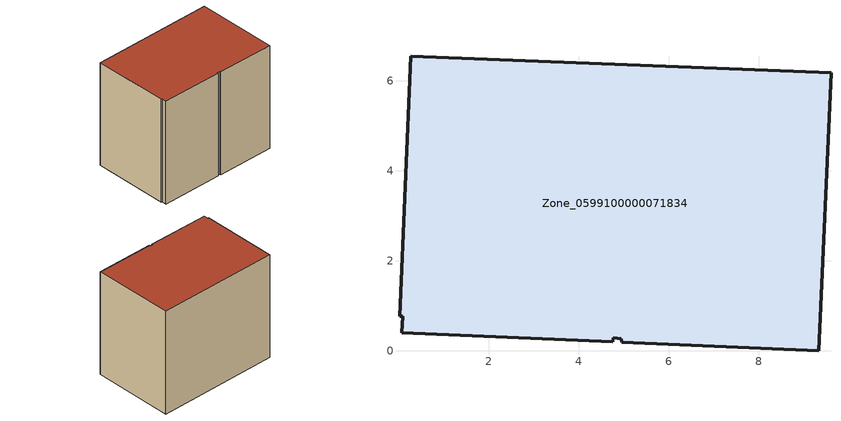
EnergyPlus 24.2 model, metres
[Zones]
Zone_0599100000071834
 floor ground (C_G): 4.95,0.19 4.94,0.27 4.76,0.29 4.75,0.2 0.07,0.41 0.08,0.77 0.01,0.77 0.27,6.55 9.6,6.18 9.33,0 z1.12
 wall outside (C_F): 9.33,0 9.6,6.18 0.27,6.55 0.01,0.77 0.08,0.77 0.07,0.41 4.75,0.2 4.76,0.29 4.94,0.27 4.95,0.19 9.33,0 z1.12:9.26
 roof outside (C_R): 4.94,0.27 4.95,0.19 9.33,0 9.6,6.18 0.27,6.55 0.01,0.77 0.08,0.77 0.07,0.41 4.75,0.2 4.76,0.29 z9.26
[BUILDING]
Pand.0599100000071834: North Axis=0; Terrain=City; Loads Convergence Tolerance Value=0.04; Temperature Convergence Tolerance Value=0.4; Solar Distribution=FullExterior; Maximum Number of Warmup Days=25; Minimum Number of Warmup Days=1
[Site:Location]
Rotterdam.The.Hague.AP_ZH_NLD Design_Conditions: Latitude=51.96; Longitude=4.45; Time Zone=1; Elevation=-4.5
[SITE:GROUNDTEMPERATURE:BUILDINGSURFACE]
18, 18, 18, 18, 18, 18, 18, 18, 18, 18, 18, 18
[MATERIAL] Thermal Absorptance=0.9; Solar Absorptance=0.7; Visible Absorptance=0.7
Name | Roughness | Thickness | Conductivity | Density | Specific Heat
G.TC.1965-1974 | MediumSmooth | 0.15 | 0.882353 | 540 | 1210
F.TC.1965-1974 | Rough | 0.3 | 0.697674 | 1920 | 840
R.TC.1965-1974 | MediumRough | 0.2 | 0.232558 | 1500 | 1000
[CONSTRUCTION]
C_G: G.TC.1965-1974
C_F: F.TC.1965-1974
C_R: R.TC.1965-1974
[ZONE]
Zone_0599100000071834: Type=1; Multiplier=1; Ceiling Height=Autocalculate; Volume=Autocalculate; Floor Area=autocalculate; Part of Total Floor Area=Yes
[ZONEINFILTRATION:DESIGNFLOWRATE]
Infil_Zone_0599100000071834: Zone or ZoneList or Space or SpaceList=Zone_0599100000071834; Schedule=AlwaysOn; Design Flow Rate Calculation Method=Flow/Area; Flow Rate per Floor Area=0.003; Constant Term Coefficient=1; Temperature Term Coefficient=0; Velocity Term Coefficient=0; Velocity Squared Term Coefficient=0
[HVACTEMPLATE:ZONE:IDEALLOADSAIRSYSTEM]
Zone_0599100000071834: Maximum Heating Supply Air Temperature=50; Minimum Cooling Supply Air Temperature=13; Maximum Heating Supply Air Humidity Ratio=0.0156; Minimum Cooling Supply Air Humidity Ratio=0.0077; Heating Limit=NoLimit; Cooling Limit=NoLimit; Dehumidification Control Type=ConstantSensibleHeatRatio; Cooling Sensible Heat Ratio=0.7; Dehumidification Setpoint=60; Humidification Control Type=None; Humidification Setpoint=30; Outdoor Air Method=None; Outdoor Air Flow Rate per Person=0.00944; Outdoor Air Flow Rate per Zone Floor Area=0; Outdoor Air Flow Rate per Zone=0; Demand Controlled Ventilation Type=None; Outdoor Air Economizer Type=NoEconomizer; Heat Recovery Type=None; Sensible Heat Recovery Effectiveness=0.7; Latent Heat Recovery Effectiveness=0.65
[ZONECONTROL:THERMOSTAT]
ThermostatControl_Zone_0599100000071834: Zone or ZoneList=Zone_0599100000071834; Control Type Schedule=DualSetpointControlType; Control 1=Thermostat_Zone_0599100000071834; Temperature Difference Between Cutout And Setpoint=0
[THERMOSTATSETPOINT:DUALSETPOINT]
Thermostat_Zone_0599100000071834: Heating Setpoint Temperature Schedule=HeatingSetpoint_Zone_0599100000071834; Cooling Setpoint Temperature Schedule=CoolingSetpoint_Zone_0599100000071834
[SCHEDULE:COMPACT]
HeatingSetpoint_Zone_0599100000071834: Through: 12/31, For: AllDays, Until: 24:00, 21
CoolingSetpoint_Zone_0599100000071834: Through: 12/31, For: AllDays, Until: 24:00, 24
DualSetpointControlType: Through: 12/31, For: AllDays, Until: 24:00, 4
AlwaysOn: Through: 12/31, For: AllDays, Until: 24:00, 1
